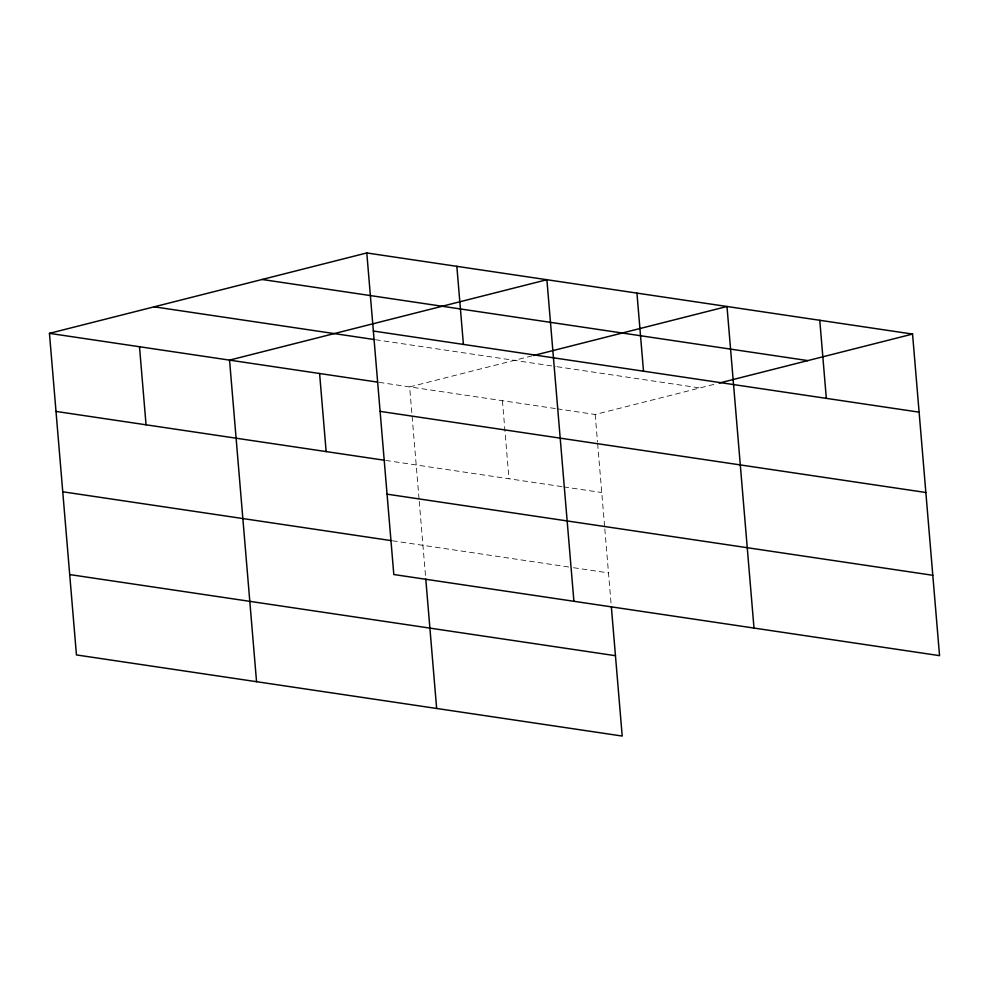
<?xml version="1.0" encoding="UTF-8"?>
<svg xmlns="http://www.w3.org/2000/svg" width="989" height="989" viewBox="0 0 989 989"><rect width="100%" height="100%" fill="white"/><g stroke="black" fill="none" stroke-linecap="round" stroke-linejoin="round"><path stroke-width="0.74" stroke-dasharray="4.95 3.71" d="M532.107 355.867L409.644 386.897L419.126 499.841M557.178 408.828L595.193 414.478L716.184 383.831M375.486 339.722L555.435 366.462M556.955 366.696L699.928 387.948M379.121 382.36L555.657 408.593M385.673 460.429L562.209 486.675M563.73 486.897L601.757 492.547M392.423 540.785L572.001 567.476M573.521 567.711L608.495 572.903M595.193 414.478L597.517 442.034M597.64 443.567L604.687 527.421M604.811 528.942L611.202 605.107M502.424 400.681L508.976 478.763M419.249 501.361L425.653 577.514"/><path stroke-width="1.48" d="M611.338 606.64L622.205 736.051L76.45 654.928L49.45 333.355L366.795 252.949L912.55 334.072L939.55 655.645L393.807 574.522L366.795 252.949M533.578 355.496L726.989 306.491L754.001 628.064M719.139 383.077L912.55 334.072M262.073 279.479L807.815 360.602M373.36 331.031L919.102 412.153M154.173 306.825L373.953 339.487M49.45 333.355L377.588 382.125M380.11 411.375L925.852 492.497M56.002 411.424L384.152 460.206M387.058 494.166L932.8 575.289M62.752 491.78L390.89 540.563M69.7 574.572L615.455 655.695M819.77 320.288L826.322 398.357M636.941 293.103L643.505 371.184M573.904 601.3L546.892 279.726L229.547 360.12L256.547 681.693M456.844 266.338L463.408 344.407M425.777 579.047L436.644 708.47M319.595 373.508L326.147 451.59M139.498 346.743L146.051 424.813"/></g></svg>
